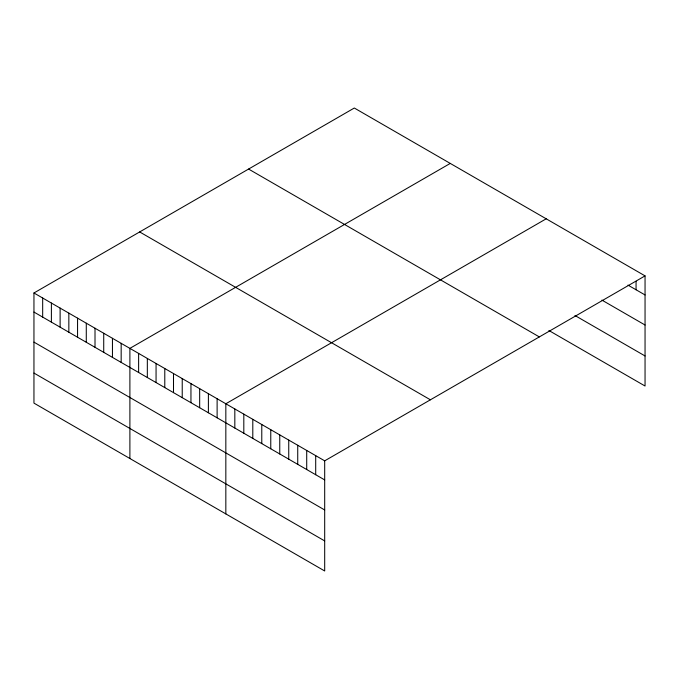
<?xml version="1.0" encoding="UTF-8"?>
<svg xmlns="http://www.w3.org/2000/svg" width="679" height="679" viewBox="0 0 679 679"><rect width="100%" height="100%" fill="white"/><g stroke="black" fill="none" stroke-linecap="round" stroke-linejoin="round"><path stroke-width="1.02" d="M645.05 275.878L324.689 460.837L324.689 570.98L33.95 403.122L33.95 292.98L354.311 108.02L645.05 275.878L645.05 386.02L548.895 330.503M450.253 163.418L129.893 348.369L129.893 458.512M546.196 218.808L225.835 403.767L225.835 513.91M627.973 285.104L645.05 294.958M601.917 300.101L645.05 325.012M574.952 315.497L645.05 355.966M248.59 169.063L539.33 336.911M139.67 231.946L430.41 399.804M33.95 292.98L324.689 460.837M33.95 312.06L324.689 479.917M33.95 342.114L324.689 509.971M33.95 373.068L324.689 540.925M636.062 281.293L636.062 289.772M315.701 455.651L315.701 474.731M306.713 450.457L306.713 469.545M297.733 445.271L297.733 464.351M288.745 440.085L288.745 459.165M279.756 434.899L279.756 453.979M270.768 429.705L270.768 448.785M261.78 424.519L261.78 443.599M252.8 419.333L252.8 438.413M243.812 414.139L243.812 433.227M234.824 408.953L234.824 428.033M217.119 398.734L217.119 417.814M208.394 393.693L208.394 412.773M199.668 388.66L199.668 407.739M190.952 383.627L190.952 402.706M182.227 378.585L182.227 397.665M173.501 373.552L173.501 392.632M164.785 368.519L164.785 387.599M156.06 363.477L156.06 382.566M147.335 358.444L147.335 377.524M138.618 353.411L138.618 372.491M121.168 343.336L121.168 362.416M112.451 338.303L112.451 357.383M103.726 333.27L103.726 352.35M95.009 328.229L95.009 347.308M86.284 323.196L86.284 342.275M77.559 318.162L77.559 337.242M68.842 313.121L68.842 332.201M60.117 308.088L60.117 327.168M51.392 303.055L51.392 322.135M42.675 298.013L42.675 317.101"/></g></svg>
